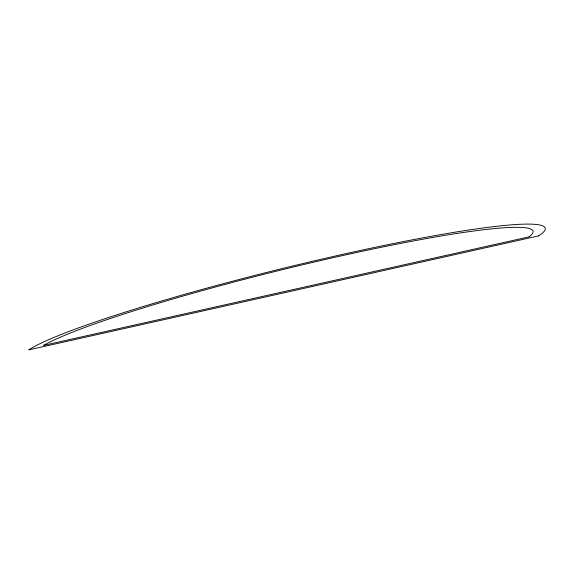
<?xml version="1.0" encoding="UTF-8"?>
<svg xmlns="http://www.w3.org/2000/svg" width="574" height="574" viewBox="0 0 574 574"><rect width="100%" height="100%" fill="white"/><g stroke="black" fill="none" stroke-linecap="round" stroke-linejoin="round"><path stroke-width="0.86" d="M529.128 236.832L43.646 345.369A256.93 22.838 -13.9 0 1 339.916 256.169A256.93 22.838 -13.9 0 1 529.128 236.832M538.563 235.907L28.7 349.889A269.507 23.957 -13.9 0 1 342.671 254.368A269.507 23.957 -13.9 0 1 538.563 235.907"/></g></svg>
